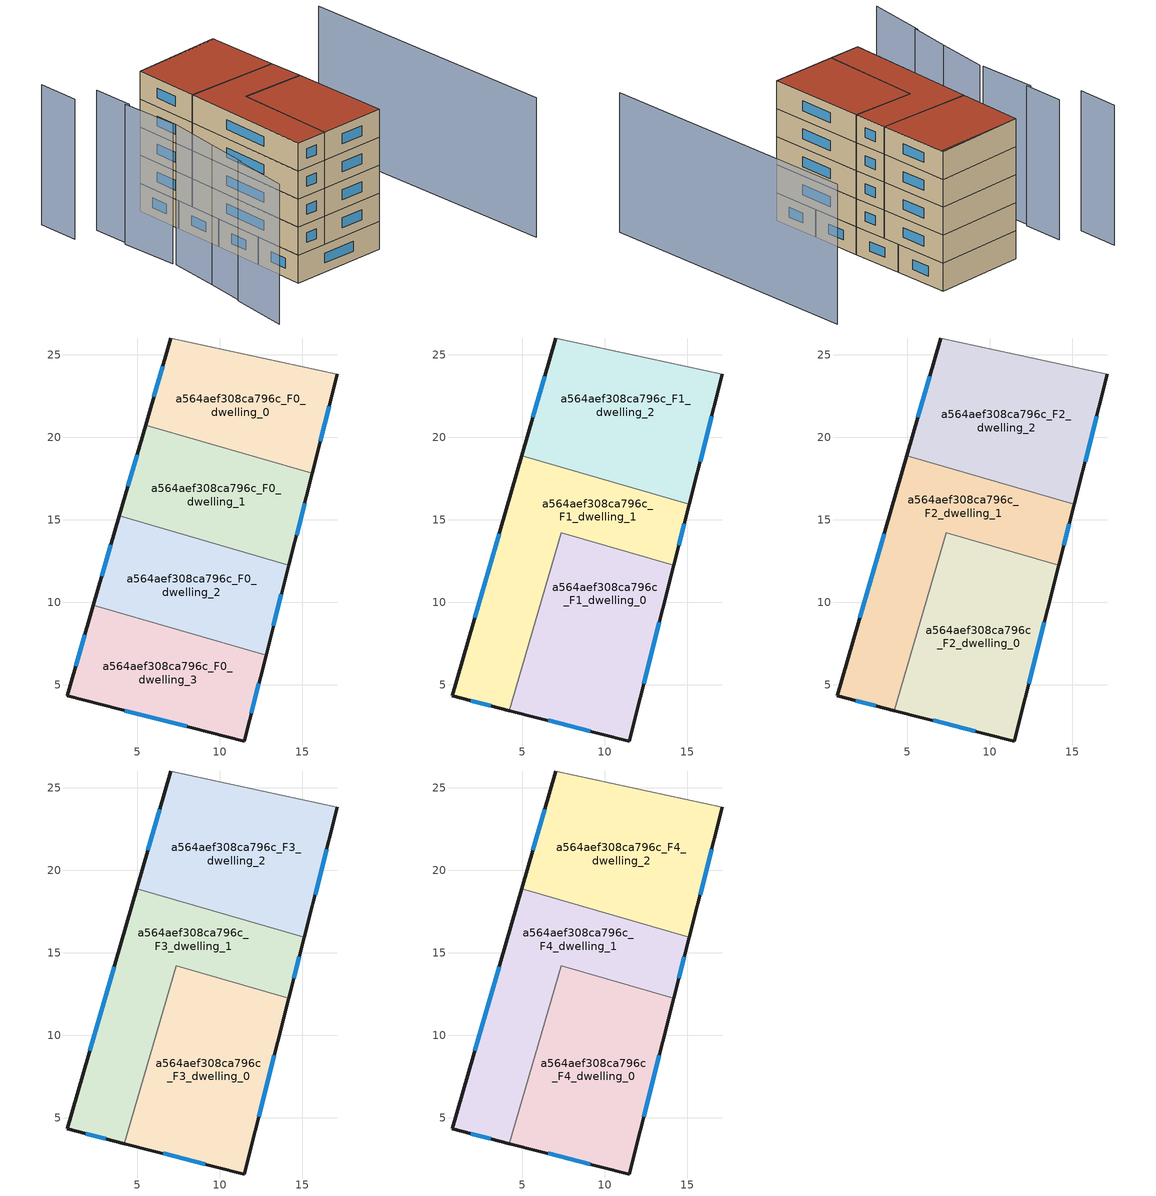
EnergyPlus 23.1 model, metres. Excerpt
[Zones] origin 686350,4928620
a564aef308ca796c_F0_dwelling_0
 floor ground (EU_floor_Construction): 17.15,23.82 15.62,17.81 5.52,20.74 7.06,26.01 z0
 wall outside (EU_wall_Construction): 15.62,17.81 17.15,23.82 / 7.06,26.01 5.52,20.74 z0:3
 wall to a564aef308ca796c_F0_dwelling_1 (EU_wall_Construction): 5.52,20.74 15.62,17.81 z0:3
 wall adiabatic (EU_wall_Construction): 17.15,23.82 7.06,26.01 z0:3
 window (EU_Window_Construction): 16.11,19.77 16.65,21.87 / 6.56,24.29 6.02,22.45 z0.98:2.02
a564aef308ca796c_F0_dwelling_1
 floor ground (EU_floor_Construction): 15.62,17.81 14.2,12.25 3.92,15.23 5.52,20.74 z0
 wall outside (EU_wall_Construction): 14.2,12.25 15.62,17.81 / 5.52,20.74 3.92,15.23 z0:3
 wall to a564aef308ca796c_F0_dwelling_2 (EU_wall_Construction): 3.92,15.23 14.2,12.25 z0:3
 window (EU_Window_Construction): 14.66,14.06 15.16,16 / 5,18.94 4.44,17.02 z0.98:2.02
a564aef308ca796c_F0_dwelling_2
 floor ground (EU_floor_Construction): 14.2,12.25 12.81,6.78 2.35,9.82 3.92,15.23 z0
 wall outside (EU_wall_Construction): 12.81,6.78 14.2,12.25 / 3.92,15.23 2.35,9.82 z0:3
 wall to a564aef308ca796c_F0_dwelling_3 (EU_wall_Construction): 2.35,9.82 12.81,6.78 z0:3
 window (EU_Window_Construction): 13.27,8.56 13.75,10.47 / 3.41,13.47 2.86,11.58 z0.98:2.02
 roof outside (EU_roof_Construction): 14.2,12.25 3.92,15.23 10.13,13.42 z3
a564aef308ca796c_F0_dwelling_3
 floor ground (EU_floor_Construction): 12.81,6.78 11.49,1.59 0.76,4.32 2.35,9.82 z0
 wall outside (EU_wall_Construction): 2.35,9.82 0.76,4.32 11.49,1.59 12.81,6.78 z0:3
 window (EU_Window_Construction): 11.92,3.28 12.39,5.1 / 4.25,3.43 8,2.48 / 1.83,8.03 1.28,6.11 z0.98:2.02
a564aef308ca796c_F1_dwelling_0
 floor to a564aef308ca796c_F0_dwelling_2 (EU_floor_Construction): 14.2,12.24 12.81,6.78 5.8,8.82 7.36,14.22 z3
 floor to a564aef308ca796c_F0_dwelling_3 (EU_floor_Construction): 12.81,6.78 11.49,1.59 4.24,3.44 5.8,8.82 z3
 wall outside (EU_wall_Construction): 4.24,3.44 11.49,1.59 14.2,12.24 z3:6
 wall to a564aef308ca796c_F1_dwelling_1 (EU_wall_Construction): 14.2,12.24 7.36,14.22 4.24,3.44 z3:6
 window (EU_Window_Construction): 12.38,5.05 13.32,8.78 / 6.6,2.84 9.13,2.19 z3.98:5.02
a564aef308ca796c_F1_dwelling_1
 floor outside (EU_floor_Construction): 14.2,12.24 7.36,14.22 10.13,13.42 z3
 floor to a564aef308ca796c_F0_dwelling_1 (EU_floor_Construction): 15.14,15.95 14.2,12.25 3.92,15.23 4.99,18.89 z3
 floor to a564aef308ca796c_F0_dwelling_2 (EU_floor_Construction): 10.13,13.42 7.36,14.22 5.8,8.82 2.35,9.82 3.92,15.23 z3
 floor to a564aef308ca796c_F0_dwelling_3 (EU_floor_Construction): 5.8,8.82 4.24,3.44 0.76,4.32 2.35,9.82 z3
 wall outside (EU_wall_Construction): 4.99,18.89 0.76,4.32 4.24,3.44 / 14.2,12.24 15.14,15.95 z3:6
 wall to a564aef308ca796c_F1_dwelling_2 (EU_wall_Construction): 15.14,15.95 4.99,18.89 z3:6
 window (EU_Window_Construction): 1.89,4.03 3.1,3.72 / 3.61,14.15 2.13,9.06 / 14.51,13.44 14.84,14.74 z3.98:5.02
a564aef308ca796c_F1_dwelling_2
 floor to a564aef308ca796c_F0_dwelling_0 (EU_floor_Construction): 17.15,23.82 15.62,17.81 5.52,20.74 7.06,26.01 z3
 floor to a564aef308ca796c_F0_dwelling_1 (EU_floor_Construction): 15.62,17.81 15.14,15.95 4.99,18.89 5.52,20.74 z3
 wall outside (EU_wall_Construction): 7.06,26.01 4.99,18.89 / 15.14,15.95 17.15,23.82 z3:6
 wall adiabatic (EU_wall_Construction): 17.15,23.82 7.06,26.01 z3:6
 window (EU_Window_Construction): 6.38,23.69 5.66,21.2 / 15.8,18.51 16.49,21.26 z3.98:5.02
a564aef308ca796c_F2_dwelling_0
 floor to a564aef308ca796c_F1_dwelling_0 (EU_floor_Construction): 14.2,12.24 11.49,1.59 4.24,3.44 7.36,14.22 z6
 wall outside (EU_wall_Construction): 4.24,3.44 11.49,1.59 14.2,12.24 z6:9
 wall to a564aef308ca796c_F2_dwelling_1 (EU_wall_Construction): 14.2,12.24 7.36,14.22 4.24,3.44 z6:9
 window (EU_Window_Construction): 12.38,5.05 13.32,8.78 / 6.6,2.84 9.13,2.19 z6.98:8.02
a564aef308ca796c_F2_dwelling_1
 floor to a564aef308ca796c_F1_dwelling_1 (EU_floor_Construction): 15.14,15.95 14.2,12.24 7.36,14.22 4.24,3.44 0.76,4.32 4.99,18.89 z6
 wall outside (EU_wall_Construction): 4.99,18.89 0.76,4.32 4.24,3.44 / 14.2,12.24 15.14,15.95 z6:9
 wall to a564aef308ca796c_F2_dwelling_2 (EU_wall_Construction): 15.14,15.95 4.99,18.89 z6:9
 window (EU_Window_Construction): 1.89,4.03 3.1,3.72 / 3.61,14.15 2.13,9.06 / 14.51,13.44 14.84,14.74 z6.98:8.02
a564aef308ca796c_F2_dwelling_2
 floor to a564aef308ca796c_F1_dwelling_2 (EU_floor_Construction): 17.15,23.82 15.14,15.95 4.99,18.89 7.06,26.01 z6
 wall outside (EU_wall_Construction): 7.06,26.01 4.99,18.89 / 15.14,15.95 17.15,23.82 z6:9
 wall adiabatic (EU_wall_Construction): 17.15,23.82 7.06,26.01 z6:9
 window (EU_Window_Construction): 6.38,23.69 5.66,21.2 / 15.8,18.51 16.49,21.26 z6.98:8.02
a564aef308ca796c_F3_dwelling_0
 floor to a564aef308ca796c_F2_dwelling_0 (EU_floor_Construction): 14.2,12.24 11.49,1.59 4.24,3.44 7.36,14.22 z9
 wall outside (EU_wall_Construction): 4.24,3.44 11.49,1.59 14.2,12.24 z9:12
 wall to a564aef308ca796c_F3_dwelling_1 (EU_wall_Construction): 14.2,12.24 7.36,14.22 4.24,3.44 z9:12
 window (EU_Window_Construction): 12.38,5.05 13.32,8.78 / 6.6,2.84 9.13,2.19 z9.98:11.02
a564aef308ca796c_F3_dwelling_1
 floor to a564aef308ca796c_F2_dwelling_1 (EU_floor_Construction): 15.14,15.95 14.2,12.24 7.36,14.22 4.24,3.44 0.76,4.32 4.99,18.89 z9
 wall outside (EU_wall_Construction): 4.99,18.89 0.76,4.32 4.24,3.44 / 14.2,12.24 15.14,15.95 z9:12
 wall to a564aef308ca796c_F3_dwelling_2 (EU_wall_Construction): 15.14,15.95 4.99,18.89 z9:12
 window (EU_Window_Construction): 1.89,4.03 3.1,3.72 / 3.61,14.15 2.13,9.06 / 14.51,13.44 14.84,14.74 z9.98:11.02
a564aef308ca796c_F3_dwelling_2
 floor to a564aef308ca796c_F2_dwelling_2 (EU_floor_Construction): 17.15,23.82 15.14,15.95 4.99,18.89 7.06,26.01 z9
 wall outside (EU_wall_Construction): 7.06,26.01 4.99,18.89 / 15.14,15.95 17.15,23.82 z9:12
 wall adiabatic (EU_wall_Construction): 17.15,23.82 7.06,26.01 z9:12
 window (EU_Window_Construction): 6.38,23.69 5.66,21.2 / 15.8,18.51 16.49,21.26 z9.98:11.02
a564aef308ca796c_F4_dwelling_0
 floor to a564aef308ca796c_F3_dwelling_0 (EU_floor_Construction): 14.2,12.24 11.49,1.59 4.24,3.44 7.36,14.22 z12
 wall outside (EU_wall_Construction): 4.24,3.44 11.49,1.59 14.2,12.24 z12:15
 wall to a564aef308ca796c_F4_dwelling_1 (EU_wall_Construction): 14.2,12.24 7.36,14.22 4.24,3.44 z12:15
 window (EU_Window_Construction): 12.38,5.05 13.32,8.78 / 6.6,2.84 9.13,2.19 z12.98:14.02
 roof outside (EU_roof_Construction): 11.49,1.59 14.2,12.24 7.36,14.22 4.24,3.44 z15
a564aef308ca796c_F4_dwelling_1
 floor to a564aef308ca796c_F3_dwelling_1 (EU_floor_Construction): 15.14,15.95 14.2,12.24 7.36,14.22 4.24,3.44 0.76,4.32 4.99,18.89 z12
 wall outside (EU_wall_Construction): 4.99,18.89 0.76,4.32 4.24,3.44 / 14.2,12.24 15.14,15.95 z12:15
 wall to a564aef308ca796c_F4_dwelling_2 (EU_wall_Construction): 15.14,15.95 4.99,18.89 z12:15
 window (EU_Window_Construction): 1.89,4.03 3.1,3.72 / 3.61,14.15 2.13,9.06 / 14.51,13.44 14.84,14.74 z12.98:14.02
 roof outside (EU_roof_Construction): 14.2,12.24 15.14,15.95 4.99,18.89 0.76,4.32 4.24,3.44 7.36,14.22 z15
a564aef308ca796c_F4_dwelling_2
 floor to a564aef308ca796c_F3_dwelling_2 (EU_floor_Construction): 17.15,23.82 15.14,15.95 4.99,18.89 7.06,26.01 z12
 wall outside (EU_wall_Construction): 7.06,26.01 4.99,18.89 / 15.14,15.95 17.15,23.82 z12:15
 wall adiabatic (EU_wall_Construction): 17.15,23.82 7.06,26.01 z12:15
 window (EU_Window_Construction): 6.38,23.69 5.66,21.2 / 15.8,18.51 16.49,21.26 z12.98:14.02
 roof outside (EU_roof_Construction): 15.14,15.95 17.15,23.82 7.06,26.01 4.99,18.89 z15
shading: 21.65,-10.12 28.85,18.87 / -5.73,7.26 -8.29,1.09 / -3.94,11.3 -5.69,7.03 / -1.72,16.67 -3.91,11.29 / -0.17,23.37 -1.73,17.07 / 1.1,27.38 -0.06,23.03 / -0.57,32.62 -1.77,28.15 / 17.1,23.63 7.06,26.01 z0:15
[Building]
EU S2 Campaign: North Axis=0; Terrain=City; Solar Distribution=FullExterior
[Site:Location]
Bologna: Latitude=44.5; Longitude=11.25; Time Zone=1; Elevation=37
[SizingPeriod:WeatherFileDays]
AnnualSizingPeriod: Begin Month=1; Begin Day of Month=1; End Month=12; End Day of Month=31; Day of Week for Start Day=Monday; Use Weather File Daylight Saving Period=No; Use Weather File Rain and Snow Indicators=No
[MATERIAL]
EU_InternalMass_Material: Roughness=MediumRough; Thickness=0.1; Conductivity=1; Density=1800; Specific Heat=900; Thermal Absorptance=0.9; Solar Absorptance=0.7; Visible Absorptance=0.7
[MATERIAL:NOMASS] Roughness=MediumRough; Thermal Absorptance=0.9; Solar Absorptance=0.7; Visible Absorptance=0.7
Name | Thermal Resistance
EU_wall_NoMass | 0.905828
EU_roof_NoMass | 0.37593
EU_floor_NoMass | 0.67114
[WINDOWMATERIAL:SIMPLEGLAZINGSYSTEM]
EU_Window_SimpleGlazing: UFactor=4.52486; Solar Heat Gain Coefficient=0.85; Visible Transmittance=0.85
[CONSTRUCTION]
EU_wall_Construction: EU_wall_NoMass
EU_roof_Construction: EU_roof_NoMass
EU_floor_Construction: EU_floor_NoMass
EU_InternalMass_Construction: EU_InternalMass_Material
EU_Window_Construction: EU_Window_SimpleGlazing
[ZONE] Type=1; Multiplier=1; Ceiling Height=autocalculate; Floor Area=autocalculate; Part of Total Floor Area=Yes
Name | Volume
a564aef308ca796c_F0_dwelling_0 | 182.541
a564aef308ca796c_F1_dwelling_0; a564aef308ca796c_F2_dwelling_0; a564aef308ca796c_F3_dwelling_0; a564aef308ca796c_F4_dwelling_0; a564aef308ca796c_F1_dwelling_1; a564aef308ca796c_F2_dwelling_1; a564aef308ca796c_F3_dwelling_1; a564aef308ca796c_F4_dwelling_1 | 243.401
a564aef308ca796c_F0_dwelling_1 | 182.532
a564aef308ca796c_F0_dwelling_2 | 182.534
a564aef308ca796c_F1_dwelling_2; a564aef308ca796c_F2_dwelling_2; a564aef308ca796c_F3_dwelling_2; a564aef308ca796c_F4_dwelling_2 | 243.393
a564aef308ca796c_F0_dwelling_3 | 182.556
[INTERNALMASS] Construction=EU_InternalMass_Construction
Name | Zone or ZoneList | Surface Area
a564aef308ca796c_F0_dwelling_0_EU_InternalMass | a564aef308ca796c_F0_dwelling_0 | 60.847
a564aef308ca796c_F0_dwelling_1_EU_InternalMass | a564aef308ca796c_F0_dwelling_1 | 60.8439
a564aef308ca796c_F0_dwelling_2_EU_InternalMass | a564aef308ca796c_F0_dwelling_2 | 60.8447
a564aef308ca796c_F0_dwelling_3_EU_InternalMass | a564aef308ca796c_F0_dwelling_3 | 60.8522
a564aef308ca796c_F1_dwelling_0_EU_InternalMass | a564aef308ca796c_F1_dwelling_0 | 81.1341
a564aef308ca796c_F1_dwelling_1_EU_InternalMass | a564aef308ca796c_F1_dwelling_1 | 81.1334
a564aef308ca796c_F1_dwelling_2_EU_InternalMass | a564aef308ca796c_F1_dwelling_2 | 81.1301
a564aef308ca796c_F2_dwelling_0_EU_InternalMass | a564aef308ca796c_F2_dwelling_0 | 81.1341
a564aef308ca796c_F2_dwelling_1_EU_InternalMass | a564aef308ca796c_F2_dwelling_1 | 81.1334
a564aef308ca796c_F2_dwelling_2_EU_InternalMass | a564aef308ca796c_F2_dwelling_2 | 81.1301
a564aef308ca796c_F3_dwelling_0_EU_InternalMass | a564aef308ca796c_F3_dwelling_0 | 81.1341
a564aef308ca796c_F3_dwelling_1_EU_InternalMass | a564aef308ca796c_F3_dwelling_1 | 81.1334
a564aef308ca796c_F3_dwelling_2_EU_InternalMass | a564aef308ca796c_F3_dwelling_2 | 81.1301
a564aef308ca796c_F4_dwelling_0_EU_InternalMass | a564aef308ca796c_F4_dwelling_0 | 81.1341
a564aef308ca796c_F4_dwelling_1_EU_InternalMass | a564aef308ca796c_F4_dwelling_1 | 81.1334
a564aef308ca796c_F4_dwelling_2_EU_InternalMass | a564aef308ca796c_F4_dwelling_2 | 81.1301
[OTHEREQUIPMENT] Fuel Type=Electricity; Design Level Calculation Method=Watts/Area; Power per Zone Floor Area=1; Fraction Latent=0; Fraction Radiant=0; Fraction Lost=0; Carbon Dioxide Generation Rate=0; EndUse Subcategory=EU_Step8_InternalGains
Name | Zone or ZoneList or Space or SpaceList | Schedule
EU_Step8_InternalGain_a564aef308ca796c_F0_dwelling_0_f000 | a564aef308ca796c_F0_dwelling_0 | EU_Step8_GainSchedule_a564aef308ca796c_F0_dwelling_0_f000
EU_Step8_InternalGain_a564aef308ca796c_F0_dwelling_1_f000 | a564aef308ca796c_F0_dwelling_1 | EU_Step8_GainSchedule_a564aef308ca796c_F0_dwelling_1_f000
EU_Step8_InternalGain_a564aef308ca796c_F0_dwelling_2_f000 | a564aef308ca796c_F0_dwelling_2 | EU_Step8_GainSchedule_a564aef308ca796c_F0_dwelling_2_f000
EU_Step8_InternalGain_a564aef308ca796c_F0_dwelling_3_f000 | a564aef308ca796c_F0_dwelling_3 | EU_Step8_GainSchedule_a564aef308ca796c_F0_dwelling_3_f000
EU_Step8_InternalGain_a564aef308ca796c_F1_dwelling_0_f000 | a564aef308ca796c_F1_dwelling_0 | EU_Step8_GainSchedule_a564aef308ca796c_F1_dwelling_0_f000
EU_Step8_InternalGain_a564aef308ca796c_F1_dwelling_1_f000 | a564aef308ca796c_F1_dwelling_1 | EU_Step8_GainSchedule_a564aef308ca796c_F1_dwelling_1_f000
EU_Step8_InternalGain_a564aef308ca796c_F1_dwelling_2_f000 | a564aef308ca796c_F1_dwelling_2 | EU_Step8_GainSchedule_a564aef308ca796c_F1_dwelling_2_f000
EU_Step8_InternalGain_a564aef308ca796c_F2_dwelling_0_f000 | a564aef308ca796c_F2_dwelling_0 | EU_Step8_GainSchedule_a564aef308ca796c_F2_dwelling_0_f000
EU_Step8_InternalGain_a564aef308ca796c_F2_dwelling_1_f000 | a564aef308ca796c_F2_dwelling_1 | EU_Step8_GainSchedule_a564aef308ca796c_F2_dwelling_1_f000
EU_Step8_InternalGain_a564aef308ca796c_F2_dwelling_2_f000 | a564aef308ca796c_F2_dwelling_2 | EU_Step8_GainSchedule_a564aef308ca796c_F2_dwelling_2_f000
EU_Step8_InternalGain_a564aef308ca796c_F3_dwelling_0_f000 | a564aef308ca796c_F3_dwelling_0 | EU_Step8_GainSchedule_a564aef308ca796c_F3_dwelling_0_f000
EU_Step8_InternalGain_a564aef308ca796c_F3_dwelling_1_f000 | a564aef308ca796c_F3_dwelling_1 | EU_Step8_GainSchedule_a564aef308ca796c_F3_dwelling_1_f000
EU_Step8_InternalGain_a564aef308ca796c_F3_dwelling_2_f000 | a564aef308ca796c_F3_dwelling_2 | EU_Step8_GainSchedule_a564aef308ca796c_F3_dwelling_2_f000
EU_Step8_InternalGain_a564aef308ca796c_F4_dwelling_0_f000 | a564aef308ca796c_F4_dwelling_0 | EU_Step8_GainSchedule_a564aef308ca796c_F4_dwelling_0_f000
EU_Step8_InternalGain_a564aef308ca796c_F4_dwelling_1_f000 | a564aef308ca796c_F4_dwelling_1 | EU_Step8_GainSchedule_a564aef308ca796c_F4_dwelling_1_f000
EU_Step8_InternalGain_a564aef308ca796c_F4_dwelling_2_f000 | a564aef308ca796c_F4_dwelling_2 | EU_Step8_GainSchedule_a564aef308ca796c_F4_dwelling_2_f000
[ZONEVENTILATION:DESIGNFLOWRATE] Schedule=EU_AlwaysOn; Design Flow Rate Calculation Method=AirChanges/Hour; Air Changes per Hour=0.73129; Ventilation Type=Natural; Fan Pressure Rise=0; Fan Total Efficiency=1; Constant Term Coefficient=1; Temperature Term Coefficient=0; Velocity Term Coefficient=0; Velocity Squared Term Coefficient=0; Minimum Indoor Temperature=-100; Maximum Indoor Temperature=100; Delta Temperature=-100; Minimum Outdoor Temperature=-100; Maximum Outdoor Temperature=100; Maximum Wind Speed=40
Name | Zone or ZoneList or Space or SpaceList
EU_ConstantAir_a564aef308ca796c_F0_dwelling_0 | a564aef308ca796c_F0_dwelling_0
EU_ConstantAir_a564aef308ca796c_F0_dwelling_1 | a564aef308ca796c_F0_dwelling_1
EU_ConstantAir_a564aef308ca796c_F0_dwelling_2 | a564aef308ca796c_F0_dwelling_2
EU_ConstantAir_a564aef308ca796c_F0_dwelling_3 | a564aef308ca796c_F0_dwelling_3
EU_ConstantAir_a564aef308ca796c_F1_dwelling_0 | a564aef308ca796c_F1_dwelling_0
EU_ConstantAir_a564aef308ca796c_F1_dwelling_1 | a564aef308ca796c_F1_dwelling_1
EU_ConstantAir_a564aef308ca796c_F1_dwelling_2 | a564aef308ca796c_F1_dwelling_2
EU_ConstantAir_a564aef308ca796c_F2_dwelling_0 | a564aef308ca796c_F2_dwelling_0
EU_ConstantAir_a564aef308ca796c_F2_dwelling_1 | a564aef308ca796c_F2_dwelling_1
EU_ConstantAir_a564aef308ca796c_F2_dwelling_2 | a564aef308ca796c_F2_dwelling_2
EU_ConstantAir_a564aef308ca796c_F3_dwelling_0 | a564aef308ca796c_F3_dwelling_0
EU_ConstantAir_a564aef308ca796c_F3_dwelling_1 | a564aef308ca796c_F3_dwelling_1
EU_ConstantAir_a564aef308ca796c_F3_dwelling_2 | a564aef308ca796c_F3_dwelling_2
EU_ConstantAir_a564aef308ca796c_F4_dwelling_0 | a564aef308ca796c_F4_dwelling_0
EU_ConstantAir_a564aef308ca796c_F4_dwelling_1 | a564aef308ca796c_F4_dwelling_1
EU_ConstantAir_a564aef308ca796c_F4_dwelling_2 | a564aef308ca796c_F4_dwelling_2
[HVACTEMPLATE:THERMOSTAT] Constant Heating Setpoint=20; Constant Cooling Setpoint=50
EU_HeatOnly_a564aef308ca796c_F0_dwelling_0; EU_HeatOnly_a564aef308ca796c_F0_dwelling_1; EU_HeatOnly_a564aef308ca796c_F0_dwelling_2; EU_HeatOnly_a564aef308ca796c_F0_dwelling_3; EU_HeatOnly_a564aef308ca796c_F1_dwelling_0; EU_HeatOnly_a564aef308ca796c_F1_dwelling_1; EU_HeatOnly_a564aef308ca796c_F1_dwelling_2; EU_HeatOnly_a564aef308ca796c_F2_dwelling_0; EU_HeatOnly_a564aef308ca796c_F2_dwelling_1; EU_HeatOnly_a564aef308ca796c_F2_dwelling_2; EU_HeatOnly_a564aef308ca796c_F3_dwelling_0; EU_HeatOnly_a564aef308ca796c_F3_dwelling_1; EU_HeatOnly_a564aef308ca796c_F3_dwelling_2; EU_HeatOnly_a564aef308ca796c_F4_dwelling_0; EU_HeatOnly_a564aef308ca796c_F4_dwelling_1; EU_HeatOnly_a564aef308ca796c_F4_dwelling_2
[HVACTEMPLATE:ZONE:IDEALLOADSAIRSYSTEM] System Availability Schedule=EU_AlwaysOn; Maximum Heating Supply Air Temperature=50; Minimum Cooling Supply Air Temperature=13; Maximum Heating Supply Air Humidity Ratio=0.0156; Minimum Cooling Supply Air Humidity Ratio=0.0077; Heating Limit=NoLimit; Cooling Limit=NoLimit; Heating Availability Schedule=EU_AlwaysOn; Cooling Availability Schedule=EU_CoolingOff; Dehumidification Control Type=ConstantSensibleHeatRatio; Cooling Sensible Heat Ratio=0.7; Dehumidification Setpoint=60; Humidification Control Type=None; Humidification Setpoint=30; Outdoor Air Method=None; Outdoor Air Flow Rate per Person=0.00944; Outdoor Air Flow Rate per Zone Floor Area=0; Outdoor Air Flow Rate per Zone=0; Demand Controlled Ventilation Type=None; Outdoor Air Economizer Type=NoEconomizer; Heat Recovery Type=None; Sensible Heat Recovery Effectiveness=0.7; Latent Heat Recovery Effectiveness=0.65
Name | Template Thermostat
a564aef308ca796c_F0_dwelling_0 | EU_HeatOnly_a564aef308ca796c_F0_dwelling_0
a564aef308ca796c_F0_dwelling_1 | EU_HeatOnly_a564aef308ca796c_F0_dwelling_1
a564aef308ca796c_F0_dwelling_2 | EU_HeatOnly_a564aef308ca796c_F0_dwelling_2
a564aef308ca796c_F0_dwelling_3 | EU_HeatOnly_a564aef308ca796c_F0_dwelling_3
a564aef308ca796c_F1_dwelling_0 | EU_HeatOnly_a564aef308ca796c_F1_dwelling_0
a564aef308ca796c_F1_dwelling_1 | EU_HeatOnly_a564aef308ca796c_F1_dwelling_1
a564aef308ca796c_F1_dwelling_2 | EU_HeatOnly_a564aef308ca796c_F1_dwelling_2
a564aef308ca796c_F2_dwelling_0 | EU_HeatOnly_a564aef308ca796c_F2_dwelling_0
a564aef308ca796c_F2_dwelling_1 | EU_HeatOnly_a564aef308ca796c_F2_dwelling_1
a564aef308ca796c_F2_dwelling_2 | EU_HeatOnly_a564aef308ca796c_F2_dwelling_2
a564aef308ca796c_F3_dwelling_0 | EU_HeatOnly_a564aef308ca796c_F3_dwelling_0
a564aef308ca796c_F3_dwelling_1 | EU_HeatOnly_a564aef308ca796c_F3_dwelling_1
a564aef308ca796c_F3_dwelling_2 | EU_HeatOnly_a564aef308ca796c_F3_dwelling_2
a564aef308ca796c_F4_dwelling_0 | EU_HeatOnly_a564aef308ca796c_F4_dwelling_0
a564aef308ca796c_F4_dwelling_1 | EU_HeatOnly_a564aef308ca796c_F4_dwelling_1
a564aef308ca796c_F4_dwelling_2 | EU_HeatOnly_a564aef308ca796c_F4_dwelling_2
[SIZING:ZONE] Zone Cooling Design Supply Air Temperature Input Method=SupplyAirTemperature; Zone Cooling Design Supply Air Temperature=13; Zone Heating Design Supply Air Temperature Input Method=SupplyAirTemperature; Zone Heating Design Supply Air Temperature=50; Zone Cooling Design Supply Air Humidity Ratio=0.008; Zone Heating Design Supply Air Humidity Ratio=0.008; Cooling Design Air Flow Method=DesignDay; Cooling Design Air Flow Rate=0; Cooling Minimum Air Flow per Zone Floor Area=0.000762; Cooling Minimum Air Flow=0; Cooling Minimum Air Flow Fraction=0.2; Heating Design Air Flow Method=DesignDay; Heating Design Air Flow Rate=0; Heating Maximum Air Flow per Zone Floor Area=0.002032; Heating Maximum Air Flow=0.141576; Heating Maximum Air Flow Fraction=0.3; Account for Dedicated Outdoor Air System=No; Dedicated Outdoor Air System Control Strategy=NeutralSupplyAir; Dedicated Outdoor Air Low Setpoint Temperature for Design=autosize; Dedicated Outdoor Air High Setpoint Temperature for Design=autosize; Zone Load Sizing Method=Sensible Load Only No Latent Load; Zone Latent Cooling Design Supply Air Humidity Ratio Input Method=HumidityRatioDifference; Zone Cooling Design Supply Air Humidity Ratio Difference=0.005; Zone Latent Heating Design Supply Air Humidity Ratio Input Method=HumidityRatioDifference; Zone Humidification Design Supply Air Humidity Ratio Difference=0.005
a564aef308ca796c_F0_dwelling_0; a564aef308ca796c_F0_dwelling_1; a564aef308ca796c_F0_dwelling_2; a564aef308ca796c_F0_dwelling_3; a564aef308ca796c_F1_dwelling_0; a564aef308ca796c_F1_dwelling_1; a564aef308ca796c_F1_dwelling_2; a564aef308ca796c_F2_dwelling_0; a564aef308ca796c_F2_dwelling_1; a564aef308ca796c_F2_dwelling_2; a564aef308ca796c_F3_dwelling_0; a564aef308ca796c_F3_dwelling_1; a564aef308ca796c_F3_dwelling_2; a564aef308ca796c_F4_dwelling_0; a564aef308ca796c_F4_dwelling_1; a564aef308ca796c_F4_dwelling_2
[SCHEDULE:CONSTANT]
Name | Hourly Value
EU_AlwaysOn | 1
EU_CoolingOff | 0
[SCHEDULE:FILE] Column Number=1; Rows to Skip at Top=0; Number of Hours of Data=8760; Column Separator=Comma; Interpolate to Timestep=No; Minutes per Item=60; Adjust Schedule for Daylight Savings=Yes
Name | File
EU_Step8_GainSchedule_a564aef308ca796c_F0_dwelling_0_f000 | ../../schedules/a564aef308ca796c/a564aef308ca796c_F0_dwelling_0_f000_gain.csv
EU_Step8_GainSchedule_a564aef308ca796c_F0_dwelling_1_f000 | ../../schedules/a564aef308ca796c/a564aef308ca796c_F0_dwelling_1_f000_gain.csv
EU_Step8_GainSchedule_a564aef308ca796c_F0_dwelling_2_f000 | ../../schedules/a564aef308ca796c/a564aef308ca796c_F0_dwelling_2_f000_gain.csv
EU_Step8_GainSchedule_a564aef308ca796c_F0_dwelling_3_f000 | ../../schedules/a564aef308ca796c/a564aef308ca796c_F0_dwelling_3_f000_gain.csv
EU_Step8_GainSchedule_a564aef308ca796c_F1_dwelling_0_f000 | ../../schedules/a564aef308ca796c/a564aef308ca796c_F1_dwelling_0_f000_gain.csv
EU_Step8_GainSchedule_a564aef308ca796c_F1_dwelling_1_f000 | ../../schedules/a564aef308ca796c/a564aef308ca796c_F1_dwelling_1_f000_gain.csv
EU_Step8_GainSchedule_a564aef308ca796c_F1_dwelling_2_f000 | ../../schedules/a564aef308ca796c/a564aef308ca796c_F1_dwelling_2_f000_gain.csv
EU_Step8_GainSchedule_a564aef308ca796c_F2_dwelling_0_f000 | ../../schedules/a564aef308ca796c/a564aef308ca796c_F2_dwelling_0_f000_gain.csv
EU_Step8_GainSchedule_a564aef308ca796c_F2_dwelling_1_f000 | ../../schedules/a564aef308ca796c/a564aef308ca796c_F2_dwelling_1_f000_gain.csv
EU_Step8_GainSchedule_a564aef308ca796c_F2_dwelling_2_f000 | ../../schedules/a564aef308ca796c/a564aef308ca796c_F2_dwelling_2_f000_gain.csv
EU_Step8_GainSchedule_a564aef308ca796c_F3_dwelling_0_f000 | ../../schedules/a564aef308ca796c/a564aef308ca796c_F3_dwelling_0_f000_gain.csv
EU_Step8_GainSchedule_a564aef308ca796c_F3_dwelling_1_f000 | ../../schedules/a564aef308ca796c/a564aef308ca796c_F3_dwelling_1_f000_gain.csv
EU_Step8_GainSchedule_a564aef308ca796c_F3_dwelling_2_f000 | ../../schedules/a564aef308ca796c/a564aef308ca796c_F3_dwelling_2_f000_gain.csv
EU_Step8_GainSchedule_a564aef308ca796c_F4_dwelling_0_f000 | ../../schedules/a564aef308ca796c/a564aef308ca796c_F4_dwelling_0_f000_gain.csv
EU_Step8_GainSchedule_a564aef308ca796c_F4_dwelling_1_f000 | ../../schedules/a564aef308ca796c/a564aef308ca796c_F4_dwelling_1_f000_gain.csv
EU_Step8_GainSchedule_a564aef308ca796c_F4_dwelling_2_f000 | ../../schedules/a564aef308ca796c/a564aef308ca796c_F4_dwelling_2_f000_gain.csv
